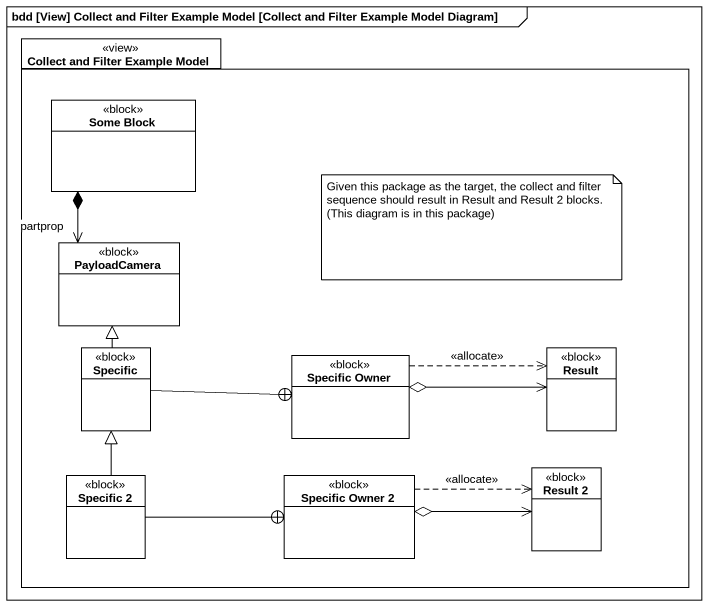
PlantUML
@startuml
mainframe bdd [View] Collect and Filter Example Model [Collect and Filter Example Model Diagram]
hide circle
hide empty members
package "Collect and Filter Example Model" as Collect_and_Filter_Example <<view>> {
  class "Some Block" as Some_Block <<block>>
  class PayloadCamera <<block>>
  class Specific <<block>>
  class "Specific Owner" as Specific_Owner <<block>>
  class Result <<block>>
  class "Result 2" as Result_2 <<block>>
  class "Specific 2" as Specific_2 <<block>>
  class "Specific Owner 2" as Specific_Owner_2 <<block>>
}
Some_Block *--> "partprop" PayloadCamera
Specific -up-|> PayloadCamera
Specific -right-+ Specific_Owner
Specific_Owner o-right-> Result
Specific_Owner .right.> Result : <<allocate>>
Specific_2 -up-|> Specific
Specific_2 -right-+ Specific_Owner_2
Specific_Owner_2 o-right-> Result_2
Specific_Owner_2 .right.> Result_2 : <<allocate>>
note as N1
  Given this package as the target, the collect and filter sequence should result in Result and Result 2 blocks. (This diagram is in this package)
end note
@enduml
